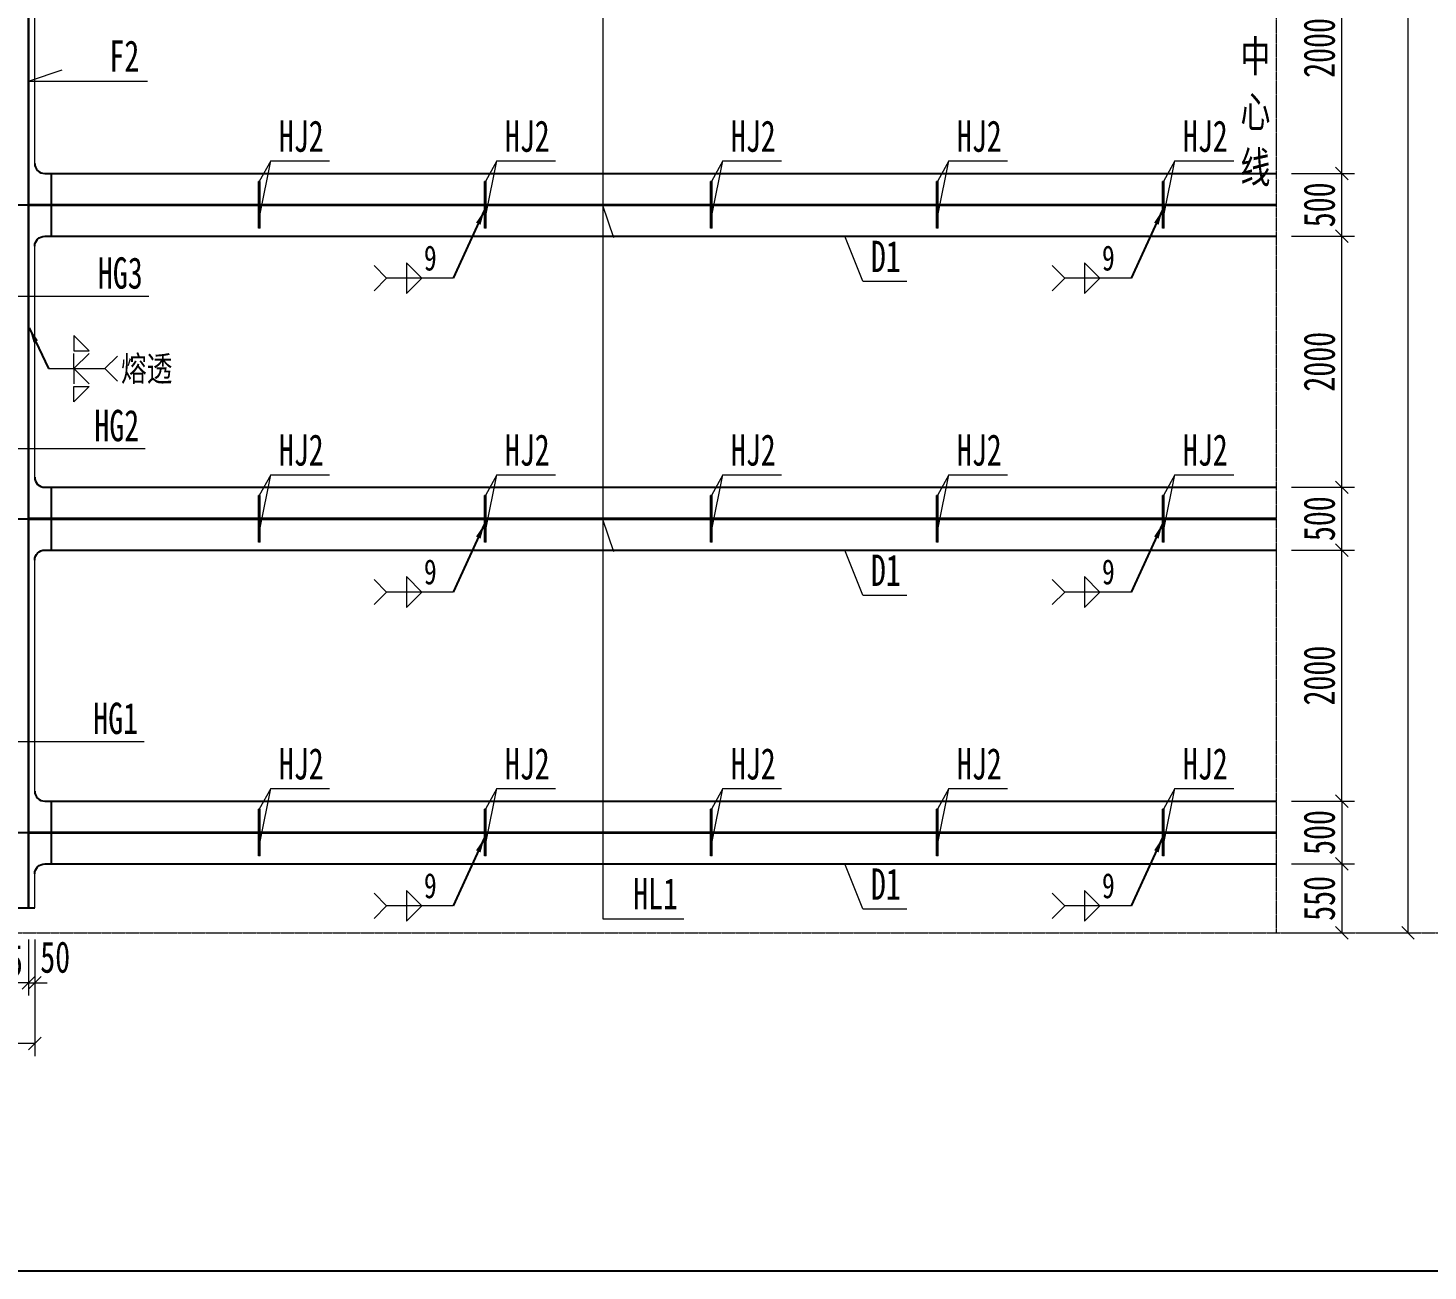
# Model space of a CAD drawing. Header units: millimetres. Extents: x -89049 to 410567, y -307459 to -100425.
# Drawn here: x 98978 to 110128, y -164214 to -154312 of the extents above; entities that cross this region are included whole.
import ezdxf
from ezdxf.enums import TextEntityAlignment as Align

# ---------------------------------------------------------------- set-up
doc = ezdxf.new("R2010")
doc.units = ezdxf.units.MM
doc.linetypes.add('CENTER2', pattern=[28.575, 19.05, -3.175, 3.175, -3.175])
doc.layers.get('Defpoints').update_dxf_attribs({"color": 8})
for name, color, linetype, lineweight in [('Dim', 4, 'Continuous', 15), ('中心线', 2, 'CENTER2', 15), ('文字', 7, 'Continuous', 15), ('标注', 4, 'Continuous', 13), ('细实线', 4, 'Continuous', 15), ('钢板粗线', 1, 'Continuous', 25)]:
    doc.layers.add(name, color=color, linetype=linetype, lineweight=lineweight)
doc.layers.add('Text', color=4, linetype='Continuous')
doc.styles.add('111', font='', dxfattribs={"width": 0.7})
doc.styles.add('BM_Dim', font='', dxfattribs={"width": 0.85})
doc.styles.add('SMEDI', font='', dxfattribs={"width": 0.75})
doc.styles.get("Standard").update_dxf_attribs({"font": ''})
doc.styles.get('111').set_extended_font_data('仿宋_GB2312')
doc.styles.get('BM_Dim').set_extended_font_data('仿宋_GB2312')
doc.styles.get('SMEDI').set_extended_font_data('仿宋_GB2312')
doc.styles.get('Standard').set_extended_font_data('仿宋_GB2312')
doc.dimstyles.new('200', dxfattribs={"dimscale": 0, "dimtxt": 2.5, "dimasz": 1, "dimexe": 1, "dimexo": 1, "dimgap": 0.6, "dimtad": 1, "dimdec": 0, "dimdsep": 46, "dimtxsty": '111', "dimblk": 'OBLIQUE', "dimcen": 0, "dimclrd": 4, "dimclre": 4, "dimclrt": 4, "dimadec": 1, "dimazin": 2, "dimtfac": 1, "dimtdec": 0, "dimtix": 1, "dimtmove": 2, "dimatfit": 3, "dimfxl": 4, "dimfxlon": 1, "dimtolj": 1, "dimlwd": -1, "dimlwe": -1, "dimarcsym": 0})
doc.dimstyles.new('MSteel_1.0_1.0', dxfattribs={"dimtxt": 3, "dimasz": 1.2, "dimexe": 1, "dimexo": 1, "dimgap": 1, "dimtad": 3, "dimtoh": 1, "dimdec": 0, "dimzin": 0, "dimdsep": 46, "dimtxsty": 'Standard', "dimblk": 'ARCHTICK', "dimcen": 0.09, "dimclrd": 3, "dimclre": 3, "dimadec": 0, "dimazin": 0, "dimtfac": 1, "dimtdec": 4, "dimtofl": 0, "dimtmove": 0, "dimatfit": 3, "dimfxl": 1, "dimtolj": 1, "dimtzin": 0, "dimarcsym": 0})

# ---------------------------------------------------------------- blocks, each defined once
blk = doc.blocks.new('角焊缝1')
at = {"layer": 'Dim'}
blk.add_line((-3101.17, 370.22), (-3106.48, 370.22), dxfattribs=at)
blk.add_lwpolyline([(-3104.91, 371.45), (-3104.91, 368.99), (-3103.68, 370.22)], close=True, dxfattribs=at)
blk.add_lwpolyline([(-3107.48, 369.22), (-3106.48, 370.22), (-3107.48, 371.22)], dxfattribs=at)
blk = doc.blocks.new('_ArchTick')
at = {"color": 0, "linetype": 'ByBlock', "const_width": 0.15}
blk.add_lwpolyline([(-0.5, -0.5), (0.5, 0.5)], dxfattribs=at)
blk = doc.blocks.new('_Oblique')
at = {"color": 0, "linetype": 'ByBlock', "lineweight": -2}
blk.add_line((-0.5, -0.5), (0.5, 0.5), dxfattribs=at)
blk = doc.blocks.new('*D3165')
at = {"layer": 'Defpoints', "color": 0, "transparency": 16777216}
for p in [(108921, -158471), (109442, -158471), (108921, -160471)]:
    blk.add_point(p, dxfattribs=at)
at = {"layer": '细实线', "color": 4, "transparency": 16777216}
for p, q in [((109042, -158471), (109542, -158471)), ((109442, -160471), (109442, -158471)), ((109042, -160471), (109542, -160471))]:
    blk.add_line(p, q, dxfattribs=at)
at = {"layer": '细实线', "color": 4, "transparency": 16777216, "xscale": 99.99999999999999, "yscale": 99.99999999999999, "zscale": 99.99999999999999}
for p, rotation in [((109442, -158471), 90), ((109442, -160471), 270)]:
    blk.add_blockref('_Oblique', p, dxfattribs=dict(at, rotation=rotation))
at = {"layer": '细实线', "color": 4, "transparency": 16777216, "insert": (109263, -159471), "char_height": 250, "attachment_point": 5, "rotation": 90, "style": '111'}
blk.add_mtext('\\A1;2000', dxfattribs=at)
blk = doc.blocks.new('*D3166')
at = {"layer": 'Defpoints', "color": 0, "transparency": 16777216}
for p in [(108921, -157971), (109442, -157971), (108921, -158471)]:
    blk.add_point(p, dxfattribs=at)
at = {"layer": '细实线', "color": 4, "transparency": 16777216}
for p, q in [((109042, -157971), (109542, -157971)), ((109442, -158471), (109442, -157971)), ((109042, -158471), (109542, -158471))]:
    blk.add_line(p, q, dxfattribs=at)
at = {"layer": '细实线', "color": 4, "transparency": 16777216, "xscale": 99.99999999999999, "yscale": 99.99999999999999, "zscale": 99.99999999999999}
for p, rotation in [((109442, -157971), 90), ((109442, -158471), 270)]:
    blk.add_blockref('_Oblique', p, dxfattribs=dict(at, rotation=rotation))
at = {"layer": '细实线', "color": 4, "transparency": 16777216, "insert": (109263, -158221), "char_height": 250, "attachment_point": 5, "rotation": 90, "style": '111'}
blk.add_mtext('\\A1;500', dxfattribs=at)
blk = doc.blocks.new('*D3167')
at = {"layer": 'Defpoints', "color": 0, "transparency": 16777216}
for p in [(108921, -155971), (109442, -155971), (108921, -157971)]:
    blk.add_point(p, dxfattribs=at)
at = {"layer": '细实线', "color": 4, "transparency": 16777216}
for p, q in [((109042, -155971), (109542, -155971)), ((109442, -157971), (109442, -155971)), ((109042, -157971), (109542, -157971))]:
    blk.add_line(p, q, dxfattribs=at)
at = {"layer": '细实线', "color": 4, "transparency": 16777216, "xscale": 99.99999999999999, "yscale": 99.99999999999999, "zscale": 99.99999999999999}
for p, rotation in [((109442, -155971), 90), ((109442, -157971), 270)]:
    blk.add_blockref('_Oblique', p, dxfattribs=dict(at, rotation=rotation))
at = {"layer": '细实线', "color": 4, "transparency": 16777216, "insert": (109263, -156971), "char_height": 250, "attachment_point": 5, "rotation": 90, "style": '111'}
blk.add_mtext('\\A1;2000', dxfattribs=at)
blk = doc.blocks.new('*D3168')
at = {"layer": 'Defpoints', "color": 0, "transparency": 16777216}
for p in [(108921, -155471), (109442, -155471), (108921, -155971)]:
    blk.add_point(p, dxfattribs=at)
at = {"layer": '细实线', "color": 4, "transparency": 16777216}
for p, q in [((109042, -155471), (109542, -155471)), ((109442, -155971), (109442, -155471)), ((109042, -155971), (109542, -155971))]:
    blk.add_line(p, q, dxfattribs=at)
at = {"layer": '细实线', "color": 4, "transparency": 16777216, "xscale": 99.99999999999999, "yscale": 99.99999999999999, "zscale": 99.99999999999999}
for p, rotation in [((109442, -155471), 90), ((109442, -155971), 270)]:
    blk.add_blockref('_Oblique', p, dxfattribs=dict(at, rotation=rotation))
at = {"layer": '细实线', "color": 4, "transparency": 16777216, "insert": (109263, -155721), "char_height": 250, "attachment_point": 5, "rotation": 90, "style": '111'}
blk.add_mtext('\\A1;500', dxfattribs=at)
blk = doc.blocks.new('*D3169')
at = {"layer": 'Defpoints', "color": 0, "transparency": 16777216}
for p in [(108921, -153471), (109442, -153471), (108921, -155471)]:
    blk.add_point(p, dxfattribs=at)
at = {"layer": '细实线', "color": 4, "transparency": 16777216}
for p, q in [((109042, -153471), (109542, -153471)), ((109442, -155471), (109442, -153471)), ((109042, -155471), (109542, -155471))]:
    blk.add_line(p, q, dxfattribs=at)
at = {"layer": '细实线', "color": 4, "transparency": 16777216, "xscale": 99.99999999999999, "yscale": 99.99999999999999, "zscale": 99.99999999999999}
for p, rotation in [((109442, -153471), 90), ((109442, -155471), 270)]:
    blk.add_blockref('_Oblique', p, dxfattribs=dict(at, rotation=rotation))
at = {"layer": '细实线', "color": 4, "transparency": 16777216, "insert": (109263, -154471), "char_height": 250, "attachment_point": 5, "rotation": 90, "style": '111'}
blk.add_mtext('\\A1;2000', dxfattribs=at)
blk = doc.blocks.new('*D3172')
at = {"layer": 'Defpoints', "color": 0, "transparency": 16777216}
for p in [(109308, -142221), (109969, -142221), (109200, -161521)]:
    blk.add_point(p, dxfattribs=at)
at = {"layer": '细实线', "color": 4, "transparency": 16777216}
for p, q in [((109569, -142221), (110069, -142221)), ((109969, -161521), (109969, -142221)), ((109569, -161521), (110069, -161521))]:
    blk.add_line(p, q, dxfattribs=at)
at = {"layer": '细实线', "color": 4, "transparency": 16777216, "xscale": 99.99999999999999, "yscale": 99.99999999999999, "zscale": 99.99999999999999}
for p, rotation in [((109969, -142221), 90), ((109969, -161521), 270)]:
    blk.add_blockref('_Oblique', p, dxfattribs=dict(at, rotation=rotation))
at = {"layer": '细实线', "color": 4, "transparency": 16777216, "insert": (109791, -151871), "char_height": 250, "attachment_point": 5, "rotation": 90, "style": '111'}
blk.add_mtext('\\A1;19300', dxfattribs=at)
blk = doc.blocks.new('全融透1')
at = {"layer": 'Dim'}
blk.add_line((0, 0), (4.48, 0), dxfattribs=at)
for points in [[(2, 2.65), (2, 1.41), (3.23, 1.41)], [(2, -2.65), (2, -1.41), (3.23, -1.41)]]:
    blk.add_lwpolyline(points, close=True, dxfattribs=at)
for points in [[(3.23, 1.21), (2, 0), (2, 1.21)], [(3.23, -1.21), (2, 0), (2, -1.21)], [(5.48, 1), (4.48, 0), (5.48, -1)]]:
    blk.add_lwpolyline(points, dxfattribs=at)
at = {"layer": 'Text', "style": 'SMEDI', "width": 0.75}
blk.add_text('熔透', height=2, dxfattribs=at).set_placement((5.77, 0), align=Align.MIDDLE_LEFT)
blk = doc.blocks.new('*D3199')
at = {"layer": 'Defpoints', "color": 0, "transparency": 16777216}
for p in [(92143, -161473), (99032, -161473), (92143, -162402)]:
    blk.add_point(p, dxfattribs=at)
at = {"layer": '细实线', "color": 4, "transparency": 16777216}
for p, q in [((92143, -162002), (92143, -162502)), ((99032, -162002), (99032, -162502)), ((99032, -162402), (92143, -162402))]:
    blk.add_line(p, q, dxfattribs=at)
at = {"layer": '细实线', "color": 4, "transparency": 16777216, "xscale": 99.99999999999999, "yscale": 99.99999999999999, "zscale": 99.99999999999999, "rotation": 180}
blk.add_blockref('_Oblique', (92143, -162402), dxfattribs=at)
at = {"layer": '细实线', "color": 4, "transparency": 16777216, "xscale": 99.99999999999999, "yscale": 99.99999999999999, "zscale": 99.99999999999999}
blk.add_blockref('_Oblique', (99032, -162402), dxfattribs=at)
at = {"layer": '细实线', "color": 4, "transparency": 16777216, "insert": (95588, -162223), "char_height": 250, "attachment_point": 5, "style": '111'}
blk.add_mtext('\\A1;6889', dxfattribs=at)
blk = doc.blocks.new('*D3201')
at = {"layer": 'Defpoints', "color": 0, "transparency": 16777216}
for p in [(98537, -161473), (98982, -161473), (98537, -161919)]:
    blk.add_point(p, dxfattribs=at)
at = {"layer": '细实线', "color": 4, "transparency": 16777216}
for p, q in [((98537, -161573), (98537, -162019)), ((98982, -161573), (98982, -162019)), ((98982, -161919), (98537, -161919))]:
    blk.add_line(p, q, dxfattribs=at)
at = {"layer": '细实线', "color": 4, "transparency": 16777216, "xscale": 99.99999999999999, "yscale": 99.99999999999999, "zscale": 99.99999999999999, "rotation": 180}
blk.add_blockref('_Oblique', (98537, -161919), dxfattribs=at)
at = {"layer": '细实线', "color": 4, "transparency": 16777216, "xscale": 99.99999999999999, "yscale": 99.99999999999999, "zscale": 99.99999999999999}
blk.add_blockref('_Oblique', (98982, -161919), dxfattribs=at)
at = {"layer": '细实线', "color": 4, "transparency": 16777216, "insert": (98759, -161742), "char_height": 250, "attachment_point": 5, "style": '111'}
blk.add_mtext('\\A1;445', dxfattribs=at)
blk = doc.blocks.new('*D3202')
at = {"layer": 'Defpoints', "color": 0, "transparency": 16777216}
for p in [(98982, -161473), (99032, -161473), (99032, -161919)]:
    blk.add_point(p, dxfattribs=at)
at = {"layer": '细实线', "color": 4, "transparency": 16777216}
for p, q in [((98982, -161573), (98982, -162019)), ((99032, -161573), (99032, -162019)), ((98982, -161919), (98882, -161919)), ((98982, -161919), (99032, -161919)), ((99032, -161919), (99132, -161919))]:
    blk.add_line(p, q, dxfattribs=at)
at = {"layer": '细实线', "color": 4, "transparency": 16777216, "xscale": 99.99999999999999, "yscale": 99.99999999999999, "zscale": 99.99999999999999}
blk.add_blockref('_Oblique', (98982, -161919), dxfattribs=at)
at = {"layer": '细实线', "color": 4, "transparency": 16777216, "xscale": 99.99999999999999, "yscale": 99.99999999999999, "zscale": 99.99999999999999, "rotation": 180}
blk.add_blockref('_Oblique', (99032, -161919), dxfattribs=at)
at = {"layer": '细实线', "color": 4, "transparency": 16777216, "insert": (99195, -161715), "char_height": 250, "attachment_point": 5, "style": '111'}
blk.add_mtext('\\A1;50', dxfattribs=at)
blk = doc.blocks.new('*D3219')
at = {"layer": 'Defpoints', "color": 0, "transparency": 16777216}
for p in [(108921, -160471), (108921, -160971), (109442, -160971)]:
    blk.add_point(p, dxfattribs=at)
at = {"layer": '细实线', "color": 4, "transparency": 16777216}
for p, q in [((109042, -160471), (109542, -160471)), ((109442, -160471), (109442, -160971)), ((109042, -160971), (109542, -160971))]:
    blk.add_line(p, q, dxfattribs=at)
at = {"layer": '细实线', "color": 4, "transparency": 16777216, "xscale": 99.99999999999999, "yscale": 99.99999999999999, "zscale": 99.99999999999999}
for p, rotation in [((109442, -160471), 90), ((109442, -160971), 270)]:
    blk.add_blockref('_Oblique', p, dxfattribs=dict(at, rotation=rotation))
at = {"layer": '细实线', "color": 4, "transparency": 16777216, "insert": (109263, -160721), "char_height": 250, "attachment_point": 5, "rotation": 90, "style": '111'}
blk.add_mtext('\\A1;500', dxfattribs=at)
blk = doc.blocks.new('*D3220')
at = {"layer": 'Defpoints', "color": 0, "transparency": 16777216}
for p in [(108921, -160971), (108921, -161521), (109442, -161521)]:
    blk.add_point(p, dxfattribs=at)
at = {"layer": '细实线', "color": 4, "transparency": 16777216}
for p, q in [((109042, -160971), (109542, -160971)), ((109442, -160971), (109442, -161521)), ((109042, -161521), (109542, -161521))]:
    blk.add_line(p, q, dxfattribs=at)
at = {"layer": '细实线', "color": 4, "transparency": 16777216, "xscale": 99.99999999999999, "yscale": 99.99999999999999, "zscale": 99.99999999999999}
for p, rotation in [((109442, -160971), 90), ((109442, -161521), 270)]:
    blk.add_blockref('_Oblique', p, dxfattribs=dict(at, rotation=rotation))
at = {"layer": '细实线', "color": 4, "transparency": 16777216, "insert": (109263, -161246), "char_height": 250, "attachment_point": 5, "rotation": 90, "style": '111'}
blk.add_mtext('\\A1;550', dxfattribs=at)

msp = doc.modelspace()

# ---------------------------------------------------------------- linework, layer by layer
at = {"layer": 'Defpoints'}
for p, q in [((98981.9, -161321.1), (98981.9, -142491.1)), ((100820.7, -155907.1), (100820.7, -155535.1)), ((102620.7, -155907.1), (102620.7, -155535.1)), ((104420.7, -155907.1), (104420.7, -155535.1)), ((106220.7, -155907.1), (106220.7, -155535.1)), ((108020.7, -155907.1), (108020.7, -155535.1)), ((91210.2, -155721.1), (108920.7, -155721.1)), ((100820.7, -158407.1), (100820.7, -158035.1)), ((102620.7, -158407.1), (102620.7, -158035.1)), ((104420.7, -158407.1), (104420.7, -158035.1)), ((106220.7, -158407.1), (106220.7, -158035.1)), ((108020.7, -158407.1), (108020.7, -158035.1)), ((91626.7, -158221.1), (108920.7, -158221.1)), ((100820.7, -160907.1), (100820.7, -160535.1)), ((102620.7, -160907.1), (102620.7, -160535.1)), ((104420.7, -160907.1), (104420.7, -160535.1)), ((106220.7, -160907.1), (106220.7, -160535.1)), ((108020.7, -160907.1), (108020.7, -160535.1)), ((92043.2, -160721.1), (108920.7, -160721.1))]:
    msp.add_line(p, q, dxfattribs=at)
msp.add_lwpolyline([(86066.6, -138634.1), (124566.6, -138634.1), (124566.6, -164214.1), (86066.6, -164214.1)], close=True, dxfattribs=at)
at = {"layer": '中心线', "ltscale": 0.3}
for p, q in [((108920.7, -161521.1), (108920.7, -141869.8)), ((91458.2, -161521.1), (111427.7, -161521.1))]:
    msp.add_line(p, q, dxfattribs=at)
at = {"layer": '标注', "color": 1, "ltscale": 550}
for p, q in [((99031.9, -155391.1), (99031.9, -153551.1)), ((99031.9, -157891.1), (99031.9, -156051.1)), ((99031.9, -160391.1), (99031.9, -158551.1)), ((99031.9, -161321.1), (99031.9, -161051.1))]:
    msp.add_line(p, q, dxfattribs=at)
at = {"layer": '标注', "ltscale": 550}
for p, q in [((98988.9, -155715.1), (108920.7, -155715.1)), ((98988.9, -155727.1), (108920.7, -155727.1)), ((98988.9, -158215.1), (108920.7, -158215.1)), ((98988.9, -158227.1), (108920.7, -158227.1)), ((98988.9, -160715.1), (108920.7, -160715.1)), ((98988.9, -160727.1), (108920.7, -160727.1))]:
    msp.add_line(p, q, dxfattribs=at)
at = {"layer": '细实线', "color": 2, "ltscale": 4}
msp.add_line((98988.9, -161321.1), (98988.9, -142503.1), dxfattribs=at)
at = {"layer": '细实线'}
for p, q in [((103555.9, -153227.1), (103555.9, -161408.6)), ((99246.7, -154648.6), (98988.9, -154735.7)), ((98988.9, -154735.7), (99929.3, -154735.7)), ((100912, -155370.8), (100820.7, -155535.1)), ((100826.7, -155793.7), (100912, -155370.8)), ((100912, -155370.8), (101380.4, -155370.8)), ((102712, -155370.8), (102620.7, -155535.1)), ((102626.7, -155793.7), (102712, -155370.8)), ((102712, -155370.8), (103180.4, -155370.8)), ((104512, -155370.8), (104420.7, -155535.1)), ((104426.7, -155793.7), (104512, -155370.8)), ((104512, -155370.8), (104980.4, -155370.8)), ((106312, -155370.8), (106220.7, -155535.1)), ((106226.7, -155793.7), (106312, -155370.8)), ((106312, -155370.8), (106780.4, -155370.8)), ((108112, -155370.8), (108020.7, -155535.1)), ((108026.7, -155793.7), (108112, -155370.8)), ((108112, -155370.8), (108580.4, -155370.8)), ((103643.1, -155984.9), (103555.9, -155727.1)), ((105626.9, -156329.2), (105482.9, -155971.1)), ((105626.9, -156329.2), (105976.1, -156329.2)), ((98764.3, -156447.3), (99939.7, -156447.3)), ((98736.2, -157662.5), (99911.6, -157662.5)), ((100912, -157870.8), (100820.7, -158035.1)), ((100826.7, -158293.7), (100912, -157870.8)), ((100912, -157870.8), (101380.4, -157870.8)), ((102712, -157870.8), (102620.7, -158035.1)), ((102626.7, -158293.7), (102712, -157870.8)), ((102712, -157870.8), (103180.4, -157870.8)), ((104512, -157870.8), (104420.7, -158035.1)), ((104426.7, -158293.7), (104512, -157870.8)), ((104512, -157870.8), (104980.4, -157870.8)), ((106312, -157870.8), (106220.7, -158035.1)), ((106226.7, -158293.7), (106312, -157870.8)), ((106312, -157870.8), (106780.4, -157870.8)), ((108112, -157870.8), (108020.7, -158035.1)), ((108026.7, -158293.7), (108112, -157870.8)), ((108112, -157870.8), (108580.4, -157870.8)), ((103643.1, -158484.9), (103555.9, -158227.1)), ((105626.9, -158829.2), (105482.9, -158471.1)), ((105626.9, -158829.2), (105976.1, -158829.2)), ((98727.3, -159995), (99902.8, -159995)), ((100912, -160370.8), (100820.7, -160535.1)), ((100826.7, -160793.7), (100912, -160370.8)), ((100912, -160370.8), (101380.4, -160370.8)), ((102712, -160370.8), (102620.7, -160535.1)), ((102626.7, -160793.7), (102712, -160370.8)), ((102712, -160370.8), (103180.4, -160370.8)), ((104512, -160370.8), (104420.7, -160535.1)), ((104426.7, -160793.7), (104512, -160370.8)), ((104512, -160370.8), (104980.4, -160370.8)), ((106312, -160370.8), (106220.7, -160535.1)), ((106226.7, -160793.7), (106312, -160370.8)), ((106312, -160370.8), (106780.4, -160370.8)), ((108112, -160370.8), (108020.7, -160535.1)), ((108026.7, -160793.7), (108112, -160370.8)), ((108112, -160370.8), (108580.4, -160370.8)), ((105626.9, -161329.2), (105482.9, -160971.1)), ((105626.9, -161329.2), (105976.1, -161329.2)), ((103555.9, -161408.6), (104202, -161408.6))]:
    msp.add_line(p, q, dxfattribs=at)
at = {"layer": '细实线', "ltscale": 2}
for p, q in [((100814.7, -155715.1), (100814.7, -155535.1)), ((100826.7, -155715.1), (100826.7, -155535.1)), ((102614.7, -155715.1), (102614.7, -155535.1)), ((102626.7, -155715.1), (102626.7, -155535.1)), ((104414.7, -155715.1), (104414.7, -155535.1)), ((104426.7, -155715.1), (104426.7, -155535.1)), ((106214.7, -155715.1), (106214.7, -155535.1)), ((106226.7, -155715.1), (106226.7, -155535.1)), ((108014.7, -155715.1), (108014.7, -155535.1)), ((108026.7, -155715.1), (108026.7, -155535.1)), ((100814.7, -155907.1), (100814.7, -155727.1)), ((100826.7, -155907.1), (100826.7, -155727.1)), ((102614.7, -155907.1), (102614.7, -155727.1)), ((102626.7, -155907.1), (102626.7, -155727.1)), ((104414.7, -155907.1), (104414.7, -155727.1)), ((104426.7, -155907.1), (104426.7, -155727.1)), ((106214.7, -155907.1), (106214.7, -155727.1)), ((106226.7, -155907.1), (106226.7, -155727.1)), ((108014.7, -155907.1), (108014.7, -155727.1)), ((108026.7, -155907.1), (108026.7, -155727.1)), ((100814.7, -158215.1), (100814.7, -158035.1)), ((100826.7, -158215.1), (100826.7, -158035.1)), ((102614.7, -158215.1), (102614.7, -158035.1)), ((102626.7, -158215.1), (102626.7, -158035.1)), ((104414.7, -158215.1), (104414.7, -158035.1)), ((104426.7, -158215.1), (104426.7, -158035.1)), ((106214.7, -158215.1), (106214.7, -158035.1)), ((106226.7, -158215.1), (106226.7, -158035.1)), ((108014.7, -158215.1), (108014.7, -158035.1)), ((108026.7, -158215.1), (108026.7, -158035.1)), ((100814.7, -158407.1), (100814.7, -158227.1)), ((100826.7, -158407.1), (100826.7, -158227.1)), ((102614.7, -158407.1), (102614.7, -158227.1)), ((102626.7, -158407.1), (102626.7, -158227.1)), ((104414.7, -158407.1), (104414.7, -158227.1)), ((104426.7, -158407.1), (104426.7, -158227.1)), ((106214.7, -158407.1), (106214.7, -158227.1)), ((106226.7, -158407.1), (106226.7, -158227.1)), ((108014.7, -158407.1), (108014.7, -158227.1)), ((108026.7, -158407.1), (108026.7, -158227.1)), ((100814.7, -160715.1), (100814.7, -160535.1)), ((100826.7, -160715.1), (100826.7, -160535.1)), ((102614.7, -160715.1), (102614.7, -160535.1)), ((102626.7, -160715.1), (102626.7, -160535.1)), ((104414.7, -160715.1), (104414.7, -160535.1)), ((104426.7, -160715.1), (104426.7, -160535.1)), ((106214.7, -160715.1), (106214.7, -160535.1)), ((106226.7, -160715.1), (106226.7, -160535.1)), ((108014.7, -160715.1), (108014.7, -160535.1)), ((108026.7, -160715.1), (108026.7, -160535.1)), ((100814.7, -160907.1), (100814.7, -160727.1)), ((100826.7, -160907.1), (100826.7, -160727.1)), ((102614.7, -160907.1), (102614.7, -160727.1)), ((102626.7, -160907.1), (102626.7, -160727.1)), ((104414.7, -160907.1), (104414.7, -160727.1)), ((104426.7, -160907.1), (104426.7, -160727.1)), ((106214.7, -160907.1), (106214.7, -160727.1)), ((106226.7, -160907.1), (106226.7, -160727.1)), ((108014.7, -160907.1), (108014.7, -160727.1)), ((108026.7, -160907.1), (108026.7, -160727.1))]:
    msp.add_line(p, q, dxfattribs=at)
at = {"layer": '细实线', "ltscale": 4}
for p, q in [((100826.7, -155535.1), (100814.7, -155535.1)), ((102626.7, -155535.1), (102614.7, -155535.1)), ((104426.7, -155535.1), (104414.7, -155535.1)), ((106226.7, -155535.1), (106214.7, -155535.1)), ((108026.7, -155535.1), (108014.7, -155535.1)), ((100826.7, -155907.1), (100814.7, -155907.1)), ((102626.7, -155907.1), (102614.7, -155907.1)), ((104426.7, -155907.1), (104414.7, -155907.1)), ((106226.7, -155907.1), (106214.7, -155907.1)), ((108026.7, -155907.1), (108014.7, -155907.1)), ((100826.7, -158035.1), (100814.7, -158035.1)), ((102626.7, -158035.1), (102614.7, -158035.1)), ((104426.7, -158035.1), (104414.7, -158035.1)), ((106226.7, -158035.1), (106214.7, -158035.1)), ((108026.7, -158035.1), (108014.7, -158035.1)), ((100826.7, -158407.1), (100814.7, -158407.1)), ((102626.7, -158407.1), (102614.7, -158407.1)), ((104426.7, -158407.1), (104414.7, -158407.1)), ((106226.7, -158407.1), (106214.7, -158407.1)), ((108026.7, -158407.1), (108014.7, -158407.1)), ((100826.7, -160535.1), (100814.7, -160535.1)), ((102626.7, -160535.1), (102614.7, -160535.1)), ((104426.7, -160535.1), (104414.7, -160535.1)), ((106226.7, -160535.1), (106214.7, -160535.1)), ((108026.7, -160535.1), (108014.7, -160535.1)), ((100826.7, -160907.1), (100814.7, -160907.1)), ((102626.7, -160907.1), (102614.7, -160907.1)), ((104426.7, -160907.1), (104414.7, -160907.1)), ((106226.7, -160907.1), (106214.7, -160907.1)), ((108026.7, -160907.1), (108014.7, -160907.1))]:
    msp.add_line(p, q, dxfattribs=at)
at = {"layer": '钢板粗线'}
for p, q in [((99161.9, -155471.1), (99161.9, -155971.1)), ((99161.9, -157971.1), (99161.9, -158471.1)), ((99161.9, -160471.1), (99161.9, -160971.1)), ((92143.2, -161321.1), (99031.9, -161321.1))]:
    msp.add_line(p, q, dxfattribs=at)
for points in [[(99031.9, -155391.1, 0.4142136), (99111.9, -155471.1), (108920.7, -155471.1)], [(99031.9, -156051.1, -0.4142136), (99111.9, -155971.1), (108920.7, -155971.1)], [(99031.9, -157891.1, 0.4142136), (99111.9, -157971.1), (108920.7, -157971.1)], [(99031.9, -158551.1, -0.4142136), (99111.9, -158471.1), (108920.7, -158471.1)], [(99031.9, -160391.1, 0.4142136), (99111.9, -160471.1), (108920.7, -160471.1)], [(99031.9, -161051.1, -0.4142136), (99111.9, -160971.1), (108920.7, -160971.1)]]:
    msp.add_lwpolyline(points, format="xyb", dxfattribs=at)

# ---------------------------------------------------------------- block references
at = {"layer": '细实线', "color": 8, "xscale": 100, "yscale": 100, "zscale": 100}
for name, p in [('角焊缝1', (412482.5, -193327.4)), ('角焊缝1', (417882.5, -193327.4)), ('全融透1', (99142.2, -157025.7)), ('角焊缝1', (412482.5, -195827.4)), ('角焊缝1', (417882.5, -195827.4)), ('角焊缝1', (412482.5, -198327.4)), ('角焊缝1', (417882.5, -198327.4))]:
    msp.add_blockref(name, p, dxfattribs=at)

# ---------------------------------------------------------------- texts
at = {"layer": 'Text', "style": 'SMEDI', "width": 0.75}
for p in [(102131.3, -156144.1), (107531.3, -156144.1), (102131.3, -158644.1), (107531.3, -158644.1), (102131.3, -161144.1), (107531.3, -161144.1)]:
    msp.add_text('9', height=200, dxfattribs=at).set_placement(p, align=Align.MIDDLE_LEFT)
at = {"layer": '文字', "style": 'BM_Dim', "width": 0.7}
for s, p in [('F2', (99745.7, -154735.7)), ('中', (108753.5, -154737.7)), ('心', (108753.5, -155179.7)), ('HJ2', (101154.2, -155373.6)), ('HJ2', (102954.2, -155373.6)), ('HJ2', (104754.2, -155373.6)), ('HJ2', (106554.2, -155373.6)), ('HJ2', (108354.2, -155373.6)), ('线', (108753.5, -155621.7)), ('D1', (105810.5, -156332)), ('HG3', (99713.6, -156463.7)), ('HG2', (99685.5, -157678.9)), ('HJ2', (101154.2, -157873.6)), ('HJ2', (102954.2, -157873.6)), ('HJ2', (104754.2, -157873.6)), ('HJ2', (106554.2, -157873.6)), ('HJ2', (108354.2, -157873.6)), ('D1', (105810.5, -158832)), ('HG1', (99676.6, -160011.4)), ('HJ2', (101154.2, -160373.6)), ('HJ2', (102954.2, -160373.6)), ('HJ2', (104754.2, -160373.6)), ('HJ2', (106554.2, -160373.6)), ('HJ2', (108354.2, -160373.6)), ('HL1', (103975.9, -161408.6)), ('D1', (105810.5, -161332))]:
    msp.add_text(s, height=250, dxfattribs=at).set_placement(p, align=Align.BOTTOM_CENTER)

# ---------------------------------------------------------------- dimensions: what is measured, and where the dimension line sits
at = {"layer": '细实线'}
for base, p1, p2, angle, picture, middle in [((109969.5, -142221.1), (109199.5, -161521.1), (109307.9, -142221.1), 270, '*D3172', (109790.5, -151871.1)), ((109442.1, -153471.1), (108920.7, -155471.1), (108920.7, -153471.1), 270, '*D3169', (109263.2, -154471.1)), ((109442.1, -155471.1), (108920.7, -155971.1), (108920.7, -155471.1), 270, '*D3168', (109263.2, -155721.1)), ((109442.1, -155971.1), (108920.7, -157971.1), (108920.7, -155971.1), 270, '*D3167', (109263.2, -156971.1)), ((109442.1, -157971.1), (108920.7, -158471.1), (108920.7, -157971.1), 270, '*D3166', (109263.2, -158221.1)), ((109442.1, -158471.1), (108920.7, -160471.1), (108920.7, -158471.1), 270, '*D3165', (109263.2, -159471.1)), ((109442.1, -160971.1), (108920.7, -160471.1), (108920.7, -160971.1), 90, '*D3219', (109263.2, -160721.1)), ((109442.1, -161521.1), (108920.7, -160971.1), (108920.7, -161521.1), 90, '*D3220', (109263.2, -161246.1))]:
    dim = msp.add_linear_dim(base=base, p1=p1, p2=p2, angle=angle, dimstyle='200', override={"dimscale": 100, "dimblk": 'Oblique'}, dxfattribs=at)
    dim.commit()
    dim.dimension.update_dxf_attribs({"geometry": picture, "text_midpoint": middle})
for base, p1, p2, picture, middle in [((92143.2, -162402.1), (99031.9, -161472.5), (92143.2, -161472.5), '*D3199', (95587.5, -162223.1)), ((98536.9, -161918.7), (98981.9, -161472.5), (98536.9, -161472.5), '*D3201', (98759.4, -161742.5))]:
    dim = msp.add_linear_dim(base=base, p1=p1, p2=p2, dimstyle='200', override={"dimscale": 100, "dimblk": 'Oblique'}, dxfattribs=at)
    dim.commit()
    dim.dimension.update_dxf_attribs({"geometry": picture, "text_midpoint": middle})
dim = msp.add_linear_dim(base=(99031.9, -161918.7), p1=(98981.9, -161472.5), p2=(99031.9, -161472.5), dimstyle='200', override={"dimscale": 100, "dimblk": 'Oblique'}, dxfattribs=at)
dim.commit()
dim.dimension.update_dxf_attribs({"geometry": '*D3202', "text_midpoint": (99194.6, -161714.5), "dimtype": 160})

# ---------------------------------------------------------------- leaders
at = {"layer": 'Dim'}
for points in [[(102614.7, -155762), (102365.1, -156305.1)], [(108014.7, -155762), (107765.1, -156305.1)], [(98988.9, -156700.2), (99142.2, -157025.7)], [(102614.7, -158262), (102365.1, -158805.1)], [(108014.7, -158262), (107765.1, -158805.1)], [(102614.7, -160762), (102365.1, -161305.1)], [(108014.7, -160762), (107765.1, -161305.1)]]:
    msp.add_leader(points, dimstyle='MSteel_1.0_1.0', override={"dimscale": 100, "dimclrd": 256}, dxfattribs=at)

doc.saveas('drawing.dxf')
